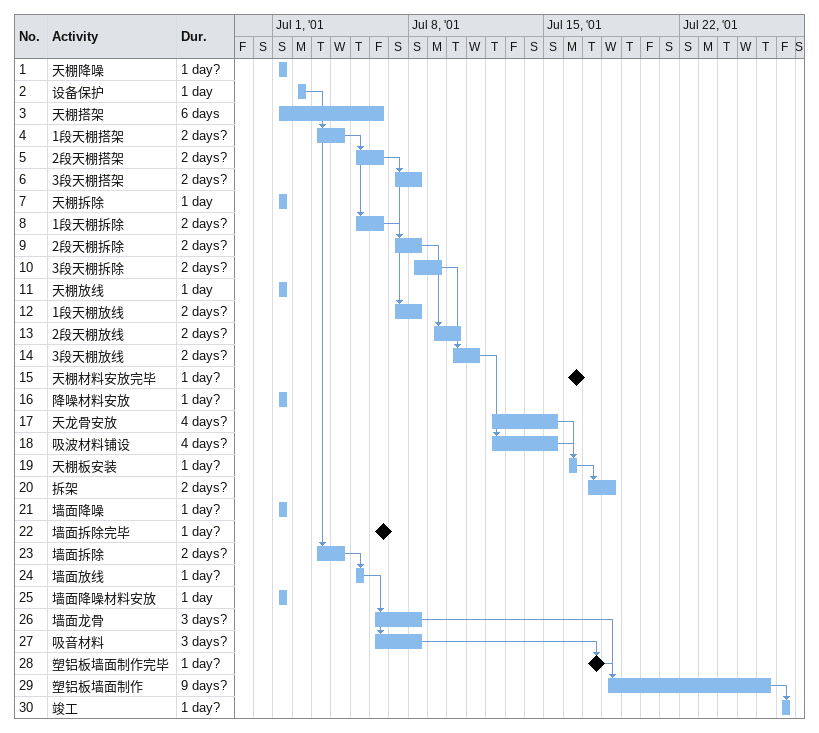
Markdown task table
| ID | Task | Duration | Start | Finish | Predecessors |
|---|---|---|---|---|---|
| 1 | 天棚降噪 | 1d? | 2001-07-01 | 2001-07-01 |  |
| 2 | 设备保护 | 1d | 2001-07-02 | 2001-07-02 |  |
| 3 | 天棚搭架 | 6d | 2001-07-01 | 2001-07-06 |  |
| 4 | 1段天棚搭架 | 2d? | 2001-07-03 | 2001-07-04 | 2 |
| 5 | 2段天棚搭架 | 2d? | 2001-07-05 | 2001-07-06 | 4 |
| 6 | 3段天棚搭架 | 2d? | 2001-07-07 | 2001-07-08 | 5 |
| 7 | 天棚拆除 | 1d | 2001-07-01 | 2001-07-01 |  |
| 8 | 1段天棚拆除 | 2d? | 2001-07-05 | 2001-07-06 | 4 |
| 9 | 2段天棚拆除 | 2d? | 2001-07-07 | 2001-07-08 | 5 |
| 10 | 3段天棚拆除 | 2d? | 2001-07-08 | 2001-07-09 |  |
| 11 | 天棚放线 | 1d | 2001-07-01 | 2001-07-01 |  |
| 12 | 1段天棚放线 | 2d? | 2001-07-07 | 2001-07-08 | 8 |
| 13 | 2段天棚放线 | 2d? | 2001-07-09 | 2001-07-10 | 9 |
| 14 | 3段天棚放线 | 2d? | 2001-07-10 | 2001-07-11 | 10 |
| 15 | 天棚材料安放完毕 | 1d? | 2001-07-16 | 2001-07-16 |  |
| 16 | 降噪材料安放 | 1d? | 2001-07-01 | 2001-07-01 |  |
| 17 | 天龙骨安放 | 4d? | 2001-07-12 | 2001-07-15 |  |
| 18 | 吸波材料铺设 | 4d? | 2001-07-12 | 2001-07-15 | 14 |
| 19 | 天棚板安装 | 1d? | 2001-07-16 | 2001-07-16 | 17, 18 |
| 20 | 拆架 | 2d? | 2001-07-17 | 2001-07-18 | 19 |
| 21 | 墙面降噪 | 1d? | 2001-07-01 | 2001-07-01 |  |
| 22 | 墙面拆除完毕 | 1d? | 2001-07-06 | 2001-07-06 |  |
| 23 | 墙面拆除 | 2d? | 2001-07-03 | 2001-07-04 | 2 |
| 24 | 墙面放线 | 1d? | 2001-07-05 | 2001-07-05 | 23 |
| 25 | 墙面降噪材料安放 | 1d | 2001-07-01 | 2001-07-01 |  |
| 26 | 墙面龙骨 | 3d? | 2001-07-06 | 2001-07-08 | 24 |
| 27 | 吸音材料 | 3d? | 2001-07-06 | 2001-07-08 | 24 |
| 28 | 塑铝板墙面制作完毕 | 1d? | 2001-07-17 | 2001-07-17 | 27 |
| 29 | 塑铝板墙面制作 | 9d? | 2001-07-18 | 2001-07-26 | 26, 28 |
| 30 | 竣工 | 1d? | 2001-07-27 | 2001-07-27 | 29 |
